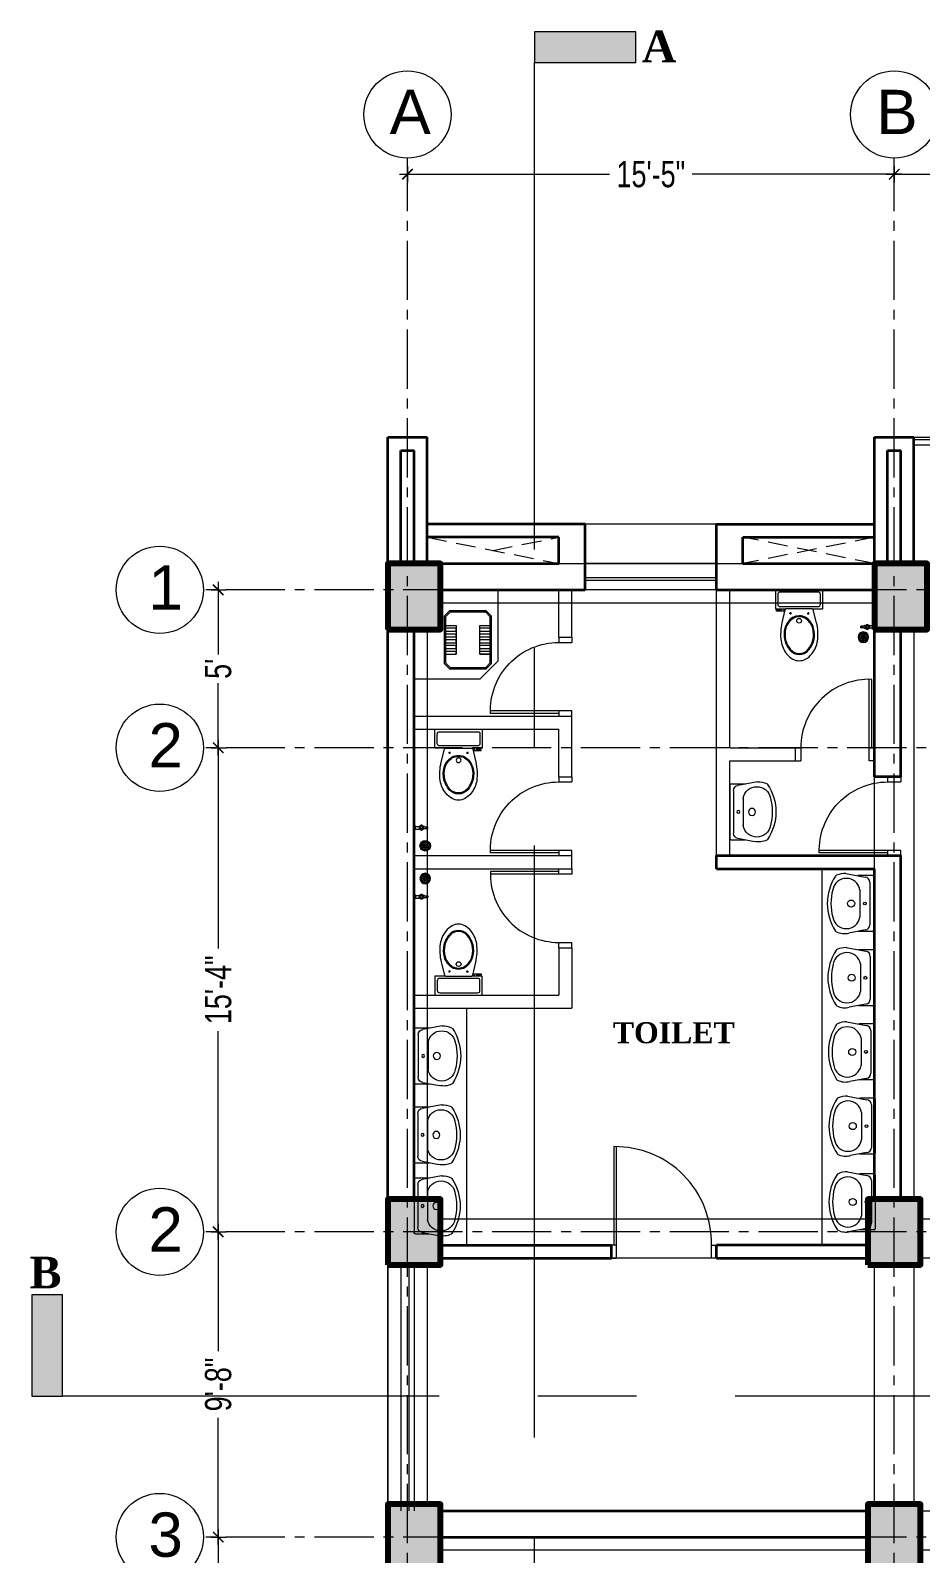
# Model space of a CAD drawing. Header units: feet. Extents: x 25261344 to 25389498, y 30010528 to 30074588.
# Drawn here: x 25354986 to 25355324, y 30072469 to 30073048 of the extents above; entities that cross this region are included whole.
import ezdxf

# ---------------------------------------------------------------- set-up
doc = ezdxf.new("R2010")
doc.units = ezdxf.units.FT
doc.header["$LTSCALE"] = 30
doc.header["$MEASUREMENT"] = 0
doc.header["$PDMODE"] = 32
doc.header["$PDSIZE"] = 15
doc.linetypes.add('CENTER2', pattern=[1.125, 0.75, -0.125, 0.125, -0.125])
doc.linetypes.add('HIDDEN', pattern=[0.375, 0.25, -0.125])
doc.layers.get('0').update_dxf_attribs({"lineweight": 5})
for name, color, linetype, lineweight in [('Column', 1, 'Continuous', 80), ('Dim-1', 7, 'Continuous', 9), ('Door', 32, 'Continuous', 5), ('GRADE BEAM', 2, 'Continuous', 20), ('grid text', 252, 'CENTER2', 9), ('line 2', 7, 'Continuous', 13), ('LINTEL', 4, 'HIDDEN', 0), ('rail', 224, 'Continuous', 9), ('s. Fixture', 118, 'Continuous', 9), ('TEXT', 7, 'Continuous', 18), ('TOLFIX', 8, 'Continuous', 5), ('WALL', 7, 'Continuous', 35), ('WIN', 142, 'Continuous', 20)]:
    doc.layers.add(name, color=color, linetype=linetype, lineweight=lineweight)
doc.styles.add('RomanS', font='swissl.ttf')
doc.styles.get("Standard").update_dxf_attribs({"font": 'timesbd.ttf'})
doc.styles.add('SWIS_LT', font='swisscl.ttf')
doc.dimstyles.new('dim-02', dxfattribs={"dimtxt": 8, "dimasz": 3, "dimexe": 3, "dimexo": 3, "dimgap": 2, "dimtad": 0, "dimdec": 0, "dimzin": 0, "dimdsep": 46, "dimlunit": 4, "dimtxsty": 'SWIS_LT', "dimblk": 'ARCHTICK', "dimcen": 2, "dimdle": 3, "dimclrd": 256, "dimclre": 256, "dimclrt": 256, "dimadec": 0, "dimazin": 0, "dimtfac": 1, "dimtdec": 0, "dimtix": 1, "dimtmove": 0, "dimatfit": 3, "dimfxl": 0, "dimfrac": 2, "dimtolj": 1, "dimtzin": 1, "dimlwd": -1, "dimarcsym": 0})

# ---------------------------------------------------------------- blocks, each defined once
blk = doc.blocks.new('_ArchTick')
at = {"color": 0, "linetype": 'ByBlock', "const_width": 0.15}
blk.add_lwpolyline([(-0.5, -0.5), (0.5, 0.5)], dxfattribs=at)
blk = doc.blocks.new('*D101')
at = {"lineweight": -2}
for p, q in [((25352890.4, 30072996.78), (25352890.4, 30072990.65)), ((25353075.4, 30072996.78), (25353075.4, 30072990.65))]:
    blk.add_line(p, q, dxfattribs=at)
for p, q in [((25352887.4, 30072993.65), (25352967.22, 30072993.65)), ((25353078.4, 30072993.65), (25352998.59, 30072993.65))]:
    blk.add_line(p, q)
at = {"layer": 'Defpoints', "color": 0}
for p in [(25352890.4, 30072999.78), (25353075.4, 30072999.78), (25353075.4, 30072993.65)]:
    blk.add_point(p, dxfattribs=at)
at = {"xscale": 4, "yscale": 4, "zscale": 4, "rotation": 180}
blk.add_blockref('_ArchTick', (25352890.4, 30072993.65), dxfattribs=at)
at = {"xscale": 4, "yscale": 4, "zscale": 4}
blk.add_blockref('_ArchTick', (25353075.4, 30072993.65), dxfattribs=at)
at = {"insert": (25352982.9, 30072993.65), "char_height": 10, "attachment_point": 5, "style": 'SWIS_LT'}
blk.add_mtext('\\A1;15\'-5"', dxfattribs=at)
blk = doc.blocks.new('*D102')
at = {"lineweight": -2}
for p, q in [((25353075.4, 30072996.78), (25353075.4, 30072990.65)), ((25353260.4, 30072996.78), (25353260.4, 30072990.65))]:
    blk.add_line(p, q, dxfattribs=at)
for p, q in [((25353072.4, 30072993.65), (25353152.22, 30072993.65)), ((25353263.4, 30072993.65), (25353183.59, 30072993.65))]:
    blk.add_line(p, q)
at = {"layer": 'Defpoints', "color": 0}
for p in [(25353075.4, 30072999.78), (25353260.4, 30072999.78), (25353260.4, 30072993.65)]:
    blk.add_point(p, dxfattribs=at)
at = {"xscale": 4, "yscale": 4, "zscale": 4, "rotation": 180}
blk.add_blockref('_ArchTick', (25353075.4, 30072993.65), dxfattribs=at)
at = {"xscale": 4, "yscale": 4, "zscale": 4}
blk.add_blockref('_ArchTick', (25353260.4, 30072993.65), dxfattribs=at)
at = {"insert": (25353167.9, 30072993.65), "char_height": 10, "attachment_point": 5, "style": 'SWIS_LT'}
blk.add_mtext('\\A1;15\'-5"', dxfattribs=at)
blk = doc.blocks.new('*D110')
at = {"lineweight": -2}
for p, q in [((25352815.85, 30072835.7), (25352821.48, 30072835.7)), ((25352815.85, 30072775.7), (25352821.48, 30072775.7))]:
    blk.add_line(p, q, dxfattribs=at)
for p, q in [((25352818.48, 30072838.7), (25352818.48, 30072811.1)), ((25352818.48, 30072772.7), (25352818.48, 30072800.29))]:
    blk.add_line(p, q)
at = {"layer": 'Defpoints', "color": 0}
for p in [(25352812.85, 30072835.7), (25352812.85, 30072775.7), (25352818.48, 30072775.7)]:
    blk.add_point(p, dxfattribs=at)
at = {"xscale": 4, "yscale": 4, "zscale": 4}
for p, rotation in [((25352818.48, 30072835.7), 90), ((25352818.48, 30072775.7), 270)]:
    blk.add_blockref('_ArchTick', p, dxfattribs=dict(at, rotation=rotation))
at = {"insert": (25352818.48, 30072805.7), "char_height": 10, "attachment_point": 5, "rotation": 90, "style": 'SWIS_LT'}
blk.add_mtext("\\A1;5'", dxfattribs=at)
blk = doc.blocks.new('*D111')
for p, q in [((25352818.48, 30072778.7), (25352818.48, 30072699.38)), ((25352818.48, 30072588.7), (25352818.48, 30072668.02))]:
    blk.add_line(p, q)
at = {"lineweight": -2}
for p, q in [((25352815.85, 30072775.7), (25352821.48, 30072775.7)), ((25352815.85, 30072591.7), (25352821.48, 30072591.7))]:
    blk.add_line(p, q, dxfattribs=at)
at = {"layer": 'Defpoints', "color": 0}
for p in [(25352812.85, 30072775.7), (25352812.85, 30072591.7), (25352818.48, 30072591.7)]:
    blk.add_point(p, dxfattribs=at)
at = {"xscale": 4, "yscale": 4, "zscale": 4}
for p, rotation in [((25352818.48, 30072775.7), 90), ((25352818.48, 30072591.7), 270)]:
    blk.add_blockref('_ArchTick', p, dxfattribs=dict(at, rotation=rotation))
at = {"insert": (25352818.48, 30072683.7), "char_height": 10, "attachment_point": 5, "rotation": 90, "style": 'SWIS_LT'}
blk.add_mtext('\\A1;15\'-4"', dxfattribs=at)
blk = doc.blocks.new('*D112')
at = {"lineweight": -2}
for p, q in [((25352815.85, 30072591.7), (25352821.48, 30072591.7)), ((25352815.85, 30072475.7), (25352821.48, 30072475.7))]:
    blk.add_line(p, q, dxfattribs=at)
for p, q in [((25352818.48, 30072594.7), (25352818.48, 30072546.38)), ((25352818.48, 30072472.7), (25352818.48, 30072521.01))]:
    blk.add_line(p, q)
at = {"layer": 'Defpoints', "color": 0}
for p in [(25352812.85, 30072591.7), (25352812.85, 30072475.7), (25352818.48, 30072475.7)]:
    blk.add_point(p, dxfattribs=at)
at = {"xscale": 4, "yscale": 4, "zscale": 4}
for p, rotation in [((25352818.48, 30072591.7), 90), ((25352818.48, 30072475.7), 270)]:
    blk.add_blockref('_ArchTick', p, dxfattribs=dict(at, rotation=rotation))
at = {"insert": (25352818.48, 30072533.7), "char_height": 10, "attachment_point": 5, "rotation": 90, "style": 'SWIS_LT'}
blk.add_mtext('\\A1;9\'-8"', dxfattribs=at)
blk = doc.blocks.new('*D113')
for p, q in [((25352818.48, 30072478.7), (25352818.48, 30072399.38)), ((25352818.48, 30072288.7), (25352818.48, 30072368.02))]:
    blk.add_line(p, q)
at = {"lineweight": -2}
for p, q in [((25352815.85, 30072475.7), (25352821.48, 30072475.7)), ((25352815.85, 30072291.7), (25352821.48, 30072291.7))]:
    blk.add_line(p, q, dxfattribs=at)
at = {"layer": 'Defpoints', "color": 0}
for p in [(25352812.85, 30072475.7), (25352812.85, 30072291.7), (25352818.48, 30072291.7)]:
    blk.add_point(p, dxfattribs=at)
at = {"xscale": 4, "yscale": 4, "zscale": 4}
for p, rotation in [((25352818.48, 30072475.7), 90), ((25352818.48, 30072291.7), 270)]:
    blk.add_blockref('_ArchTick', p, dxfattribs=dict(at, rotation=rotation))
at = {"insert": (25352818.48, 30072383.7), "char_height": 10, "attachment_point": 5, "rotation": 90, "style": 'SWIS_LT'}
blk.add_mtext('\\A1;15\'-4"', dxfattribs=at)
blk = doc.blocks.new('WB2')
at = {"layer": 's. Fixture'}
for p, q in [((-10.05, 3.11), (-11.22, 9.39)), ((-10.63, 0.39), (-10.63, 5.85)), ((11.43, 10.5), (10.05, 3.11)), ((10.63, 0.39), (10.63, 5.92)), ((10.24, 0), (-10.24, 0)), ((8.1, 1.38), (-8.1, 1.38)), ((5.22, 5.12), (-5.22, 5.12))]:
    blk.add_line(p, q, dxfattribs=at)
for centre, radius in [((0, 8.46), 1.34), ((0, 3.25), 0.551)]:
    blk.add_circle(centre, radius, dxfattribs=at)
for centre, radius, start, end in [((0, -1.5), 19.02, 56.71131, 123.35299), ((-4.64, 11.07), 6.8, 153.70609, 194.30288), ((-10.02, 13.73), 0.787, 123.35299, 153.70609), ((-10.02, 13.73), 0.787, 123.35299, 153.70609), ((-4.3, 10.29), 5.25, 100.06757, 259.93243), ((0, -3.95), 20.09, 74.95236, 105.04764), ((4.3, 10.29), 5.25, 280.06757, 79.93243), ((10.01, 13.74), 0.787, 23.61261, 56.71131), ((3.03, 10.69), 8.4, 358.66863, 23.61261), ((-10.24, 0.39), 0.394, 180, 270), ((-8.1, 3.35), 1.97, 186.92136, 270), ((8.1, 3.35), 1.97, 270, 353.07864), ((10.24, 0.39), 0.394, 270, 0)]:
    blk.add_arc(centre, radius, start, end, dxfattribs=at)
blk = doc.blocks.new('Pan')
at = {"layer": 's. Fixture'}
for points in [[(-30, 7), (-30, -7), (-28, -9), (-10, -9), (-8, -7), (-8, 7), (-10, 9), (-28, 9), (-30, 7)], [(-29.5, 6.79), (-29.5, -6.79), (-27.79, -8.5), (-10.21, -8.5), (-8.5, -6.79), (-8.5, 6.79), (-10.21, 8.5), (-27.79, 8.5), (-29.5, 6.79)], [(-24.5, 8.5), (-24.5, 4.5), (-23.4, 4.5), (-23.4, 8.5), (-22.3, 8.5), (-22.3, 4.5), (-21.2, 4.5), (-21.2, 8.5), (-20.1, 8.5), (-20.1, 4.5), (-19, 4.5), (-19, 8.5), (-17.9, 8.5), (-17.9, 4.5), (-16.8, 4.5), (-16.8, 8.5), (-15.7, 8.5), (-15.7, 4.5), (-14.6, 4.5), (-14.6, 8.5), (-13.5, 8.5), (-13.5, 4.5), (-24.5, 4.5)], [(-24.5, -4.5), (-24.5, -8.5), (-23.4, -8.5), (-23.4, -4.5), (-22.3, -4.5), (-22.3, -8.5), (-21.2, -8.5), (-21.2, -4.5), (-20.1, -4.5), (-20.1, -8.5), (-19, -8.5), (-19, -4.5), (-17.9, -4.5), (-17.9, -8.5), (-16.8, -8.5), (-16.8, -4.5), (-15.7, -4.5), (-15.7, -8.5), (-14.6, -8.5), (-14.6, -4.5), (-13.5, -4.5), (-13.5, -8.5), (-24.5, -8.5), (-24.5, -4.5), (-13.5, -4.5)]]:
    blk.add_lwpolyline(points, dxfattribs=at)
blk = doc.blocks.new('GUTTER')
at = {"layer": 's. Fixture'}
for centre, radius in [((0, 0), 2), ((-1.48, 0), 0.2), ((-1.32, 0.55), 0.2), ((-1.05, 1.05), 0.2), ((-0.73, 0), 0.2), ((-0.59, 1.36), 0.2), ((-0.52, 0.52), 0.2), ((0, 1.48), 0.2), ((0, 0.73), 0.2), ((0, 0), 0.2), ((0.52, 0.52), 0.2), ((0.59, 1.36), 0.2), ((0.73, 0), 0.2), ((1.05, 1.05), 0.2), ((1.32, 0.55), 0.2), ((1.48, 0), 0.2), ((-1.37, -0.56), 0.2), ((-1.05, -1.05), 0.2), ((-1.05, -1.05), 0.2), ((-0.56, -1.4), 0.2), ((-0.52, -0.52), 0.2), ((0, -0.73), 0.2), ((0, -1.48), 0.2), ((0.52, -0.52), 0.2), ((0.57, -1.37), 0.2), ((1.05, -1.05), 0.2), ((1.37, -0.56), 0.2)]:
    blk.add_circle(centre, radius, dxfattribs=at)
blk = doc.blocks.new('door')
at = {"layer": 'Door'}
for p, q in [((-2, 5), (-2, 31)), ((-1, 5), (-1, 30.98))]:
    blk.add_line(p, q, dxfattribs=at)
at = {"layer": 'Door', "ltscale": 10}
for p, q in [((-30, 5), (-28, 5)), ((-30, 0), (-28, 0)), ((-28, 5), (-28, 0))]:
    blk.add_line(p, q, dxfattribs=at)
at = {"layer": 'Door'}
blk.add_lwpolyline([(0, 0), (-2, 0), (-2, 5), (0, 5)], dxfattribs=at)
at = {"layer": 'TOLFIX', "ltscale": 10}
blk.add_arc((-2, 5), 26, 87.79577, 180, dxfattribs=at)
blk = doc.blocks.new('Tap')
at = {"layer": 's. Fixture'}
h = blk.add_hatch(color=256, dxfattribs=at)
h.paths.add_polyline_path([(-0.56, -2.79, 1), (0.55, -2.79, 1)])
h.paths.add_polyline_path([(0.41, -2.79, -1), (-0.42, -2.79, -1)], flags=16)
for p, q in [((0, -0.25), (0, 0)), ((-0.5, -0.5), (-0.5, -1.96)), ((-0.36, -4.04), (-0.36, -5.09)), ((-0.36, -4.43), (0.35, -4.43)), ((-0.36, -4.6), (0.36, -4.6)), ((-0.36, -4.6), (0.36, -4.6)), ((-0.36, -4.73), (0.36, -4.73)), ((-0.36, -4.86), (0.36, -4.86)), ((-0.36, -4.86), (0.36, -4.86)), ((-0.36, -4.99), (0.36, -4.99)), ((-0.35, -5.12), (0.35, -5.12)), ((-0.35, -5.12), (0.35, -5.12)), ((-0.29, -5.25), (0.29, -5.25)), ((0.36, -4.04), (0.36, -5.09)), ((0.5, -0.5), (0.5, -1.96))]:
    blk.add_line(p, q, dxfattribs=at)
blk.add_lwpolyline([(0.97, -2.54), (0.72, -2.6, 0.131281), (0.53, -2.26), (0.71, -2.09), (0.71, -2.08), (0.26, -1.82), (0.25, -1.82), (0.19, -2.06, 0.129161), (-0.19, -2.06), (-0.26, -1.82), (-0.26, -1.82), (-0.71, -2.08), (-0.53, -2.26, 0.131793), (-0.73, -2.59), (-0.97, -2.53), (-0.97, -3.05), (-0.73, -2.98, 0.131959), (-0.53, -3.32), (-0.71, -3.49), (-0.26, -3.75), (-0.2, -3.51, 0.131818), (0.19, -3.51), (0.26, -3.75), (0.71, -3.49), (0.71, -3.49), (0.53, -3.32, 0.132548), (0.72, -2.98), (0.97, -3.04)], format="xyb", dxfattribs=at)
blk.add_lwpolyline([(0.75, -0.25), (-0.75, -0.25), (-0.75, -0.38, 0.414214), (-0.62, -0.5), (0.62, -0.5, 0.414214), (0.75, -0.38)], format="xyb", close=True, dxfattribs=at)
blk.add_lwpolyline([(0.97, -3.04), (0.97, -2.54)], dxfattribs=at)
for radius in [0.555, 0.415]:
    blk.add_circle((0, -2.79), radius, dxfattribs=at)
for points in [[(-0.36, -4.04), (-0.45, -3.89), (-0.5, -3.62)], [(-0.29, -5.25), (-0.33, -5.18), (-0.36, -5.09)], [(0.29, -5.25), (0.33, -5.18), (0.36, -5.09)], [(0.36, -4.04), (0.46, -3.88), (0.5, -3.62)]]:
    blk.add_spline(points, degree=3, dxfattribs=at)
blk = doc.blocks.new('FG')
at = {"layer": 'Door'}
for p, q in [((-2, -5), (-2, -42.39)), ((-1, -5), (-1, -42.39))]:
    blk.add_line(p, q, dxfattribs=at)
for points in [[(-40, 0), (-38, 0), (-38, -5), (-40, -5)], [(0, 0), (-2, 0), (-2, -5), (0, -5)]]:
    blk.add_lwpolyline(points, dxfattribs=at)
blk.add_arc((-1.44, -5.83), 36.57, 178.70538, 270.69047, dxfattribs=at)
blk = doc.blocks.new('com')
for p, q in [((-12.04, 8.95), (-12.85, 8.95)), ((-12.44, 8.54), (-12.44, 9.36)), ((-6.09, 8.95), (-5.27, 8.95)), ((-5.68, 8.54), (-5.68, 9.36)), ((-3.15, 8.1), (-0.45, 8.1)), ((-3.15, 7.2), (-3.15, 8.1)), ((-0.45, 7.65), (-2.25, 7.65)), ((-2.25, 7.65), (-2.25, 7.2)), ((-0.45, 8.1), (-0.45, 7.65)), ((-17.1, 5.4), (-17.1, 1.8))]:
    blk.add_line(p, q)
for points in [[(-4.02, 7.2, 0.356028), (-3.62, 7.53), (-2.48, 12.48, 0.088113), (-2.14, 19.51, 0.124068), (-4.24, 24.29, 0.086475), (-6.64, 26.34, 0.130408), (-9.06, 26.93, 0.130408), (-11.48, 26.34, 0.086475), (-13.88, 24.29, 0.124068), (-15.99, 19.51, 0.088113), (-15.65, 12.48), (-14.38, 7.53, 0.356028), (-13.98, 7.2)], [(-9.06, 24.57, 0.221073), (-12.62, 22.94, 0.102493), (-14.61, 19.19, 0.121565), (-14.52, 14.5, 0.187395), (-11.59, 10.55, 0.126952), (-9.06, 9.89, 0.126952), (-6.54, 10.55, 0.187395), (-3.6, 14.5, 0.121565), (-3.52, 19.19, 0.102493), (-5.5, 22.94, 0.221073)], [(-9.06, 24.19, 0.221037), (-12.34, 22.7, 0.102141), (-14.24, 19.09, 0.121234), (-14.16, 14.6, 0.1869), (-11.4, 10.87, 0.126397), (-9.06, 10.27, 0.126398), (-6.73, 10.87, 0.1869), (-3.96, 14.6, 0.121234), (-3.88, 19.09, 0.102141), (-5.79, 22.7, 0.221037)]]:
    blk.add_lwpolyline(points, format="xyb", close=True)
for points in [[(-13.98, 7.2), (-18, 7.2), (-18, 0), (0, 0), (0, 7.2), (-4.01, 7.2)], [(-1.8, 6.3), (-16.2, 6.3)], [(-16.2, 0.9), (-1.8, 0.9)], [(-0.9, 1.8), (-0.9, 5.4)]]:
    blk.add_lwpolyline(points)
blk.add_circle((-9, 11.75), 0.9)
for centre, start, end in [((-16.31, 5.51), 81.87014, 188.13034), ((-1.69, 5.51), 351.87014, 98.13034), ((-16.31, 1.69), 171.87014, 278.13034), ((-1.69, 1.69), 261.87014, 8.13034)]:
    blk.add_arc(centre, 0.795, start, end)
blk = doc.blocks.new('CLMN-1')
at = {"layer": 'Column', "lineweight": 0}
h = blk.add_hatch(dxfattribs=at)
h.set_pattern_fill('AR-CONC', color=9, style=0)
h.set_pattern_definition([(50, (2964.0585, 2071.44), (7.172601826, -0.6275213498), [0.75, -8.25]), (355, (2964.0585, 2071.44), (-1.3875133361, 7.521921337), [0.6, -6.6]), (100.4514, (2964.656, 2071.3876), (5.7850938171, 6.8943954206), [0.6374019, -7.01142112]), (46.1842, (2964.0585, 2073.44), (10.6724104863, -1.6551901433), [1.125, -12.375]), (96.6356, (2964.948, 2073.302), (9.3466270555, 9.741178709), [0.95610288, -10.51713]), (351.1842, (2964.058, 2073.44), (9.3466194513, 9.7411860093), [0.9, -9.9]), (21, (2965.0585, 2072.94), (5.9690705212, -4.02618890665), [0.75, -8.25]), (326, (2965.0585, 2072.94), (2.4331533192, 7.2515004505), [0.6, -6.6]), (71.4514, (2965.556, 2072.6044), (8.4022262858, 3.2253049671), [0.6374019, -7.01142112]), (37.5, (2964.0585, 2071.44), (0.12159855317, 3.32893853831), [0, -6.52, 0, -6.7, 0, -6.625]), (7.5, (2964.0585, 2071.44), (2.63069537442, 3.94411711882), [0, -3.82, 0, -6.37, 0, -2.525]), (327.5, (2961.8285, 2071.44), (5.33822436172, -0.22554871734), [0, -2.5, 0, -7.8, 0, -10.35]), (317.5, (2960.8285, 2071.44), (5.8318616934, 1.0010498233), [0, -3.25, 0, -5.18, 0, -7.35])])
h.paths.add_polyline_path([(25350570.66, 30072708.02), (25350590.66, 30072708.02), (25350590.66, 30072733.02), (25350570.66, 30072733.02)])
h.paths.add_polyline_path([(25350570.66, 30072824.02), (25350590.66, 30072824.02), (25350590.66, 30072849.02), (25350570.66, 30072849.02)])
h.paths.add_polyline_path([(25350570.66, 30073065.52), (25350590.66, 30073065.52), (25350590.66, 30073090.52), (25350570.66, 30073090.52)])
h.paths.add_polyline_path([(25350570.66, 30072481.65), (25350570.66, 30072491.65), (25350585.66, 30072491.65), (25350585.66, 30072466.65), (25350560.66, 30072466.65), (25350560.66, 30072481.65)])
h.paths.add_polyline_path([(25350570.66, 30072567.52), (25350560.66, 30072567.52), (25350560.66, 30072582.52), (25350585.66, 30072582.52), (25350585.66, 30072557.52), (25350570.66, 30072557.52)])
h.paths.add_polyline_path([(25350405.66, 30072481.65), (25350415.66, 30072481.65), (25350415.66, 30072466.65), (25350390.66, 30072466.65), (25350390.66, 30072491.65), (25350405.66, 30072491.65)])
h.paths.add_polyline_path([(25350405.66, 30072567.65), (25350405.66, 30072557.65), (25350390.66, 30072557.65), (25350390.66, 30072582.65), (25350415.66, 30072582.65), (25350415.66, 30072567.65)])
h.paths.add_polyline_path([(25351495.66, 30072466.52), (25351515.66, 30072466.52), (25351515.66, 30072491.52), (25351495.66, 30072491.52)])
h.paths.add_polyline_path([(25351313.16, 30072466.52), (25351333.16, 30072466.52), (25351333.16, 30072491.52), (25351313.16, 30072491.52)])
h.paths.add_polyline_path([(25351128.16, 30072466.52), (25351148.16, 30072466.52), (25351148.16, 30072491.52), (25351128.16, 30072491.52)])
h.paths.add_polyline_path([(25350943.16, 30072466.52), (25350963.16, 30072466.52), (25350963.16, 30072491.52), (25350943.16, 30072491.52)])
h.paths.add_polyline_path([(25350758.16, 30072466.52), (25350778.16, 30072466.52), (25350778.16, 30072491.52), (25350758.16, 30072491.52)])
h.paths.add_polyline_path([(25350205.66, 30072466.52), (25350225.66, 30072466.52), (25350225.66, 30072491.52), (25350205.66, 30072491.52)])
h.paths.add_polyline_path([(25351498.16, 30072708.02), (25351518.16, 30072708.02), (25351518.16, 30072733.02), (25351498.16, 30072733.02)])
h.paths.add_polyline_path([(25351313.16, 30072708.02), (25351333.16, 30072708.02), (25351333.16, 30072733.02), (25351313.16, 30072733.02)])
h.paths.add_polyline_path([(25351128.16, 30072708.02), (25351148.16, 30072708.02), (25351148.16, 30072733.02), (25351128.16, 30072733.02)])
h.paths.add_polyline_path([(25350943.16, 30072708.02), (25350963.16, 30072708.02), (25350963.16, 30072733.02), (25350943.16, 30072733.02)])
h.paths.add_polyline_path([(25350758.16, 30072708.02), (25350778.16, 30072708.02), (25350778.16, 30072733.02), (25350758.16, 30072733.02)])
h.paths.add_polyline_path([(25350388.16, 30072708.02), (25350408.16, 30072708.02), (25350408.16, 30072733.02), (25350388.16, 30072733.02)])
h.paths.add_polyline_path([(25350205.66, 30072708.02), (25350225.66, 30072708.02), (25350225.66, 30072733.02), (25350205.66, 30072733.02)])
h.paths.add_polyline_path([(25351639.66, 30072524.02), (25351659.66, 30072524.02), (25351659.66, 30072549.02), (25351639.66, 30072549.02)])
h.paths.add_polyline_path([(25351639.66, 30072708.02), (25351659.66, 30072708.02), (25351659.66, 30072733.02), (25351639.66, 30072733.02)])
h.paths.add_polyline_path([(25351495.66, 30073065.52), (25351515.66, 30073065.52), (25351515.66, 30073090.52), (25351495.66, 30073090.52)])
h.paths.add_polyline_path([(25351639.66, 30073008.02), (25351659.66, 30073008.02), (25351659.66, 30073033.02), (25351639.66, 30073033.02)])
h.paths.add_polyline_path([(25351639.66, 30072824.02), (25351659.66, 30072824.02), (25351659.66, 30072849.02), (25351639.66, 30072849.02)])
h.paths.add_polyline_path([(25351498.16, 30072824.02), (25351518.16, 30072824.02), (25351518.16, 30072849.02), (25351498.16, 30072849.02)])
h.paths.add_polyline_path([(25351313.16, 30072824.02), (25351333.16, 30072824.02), (25351333.16, 30072849.02), (25351313.16, 30072849.02)])
h.paths.add_polyline_path([(25351128.16, 30072824.02), (25351148.16, 30072824.02), (25351148.16, 30072849.02), (25351128.16, 30072849.02)])
h.paths.add_polyline_path([(25350943.16, 30072824.02), (25350963.16, 30072824.02), (25350963.16, 30072849.02), (25350943.16, 30072849.02)])
h.paths.add_polyline_path([(25350758.16, 30072824.02), (25350778.16, 30072824.02), (25350778.16, 30072849.02), (25350758.16, 30072849.02)])
h.paths.add_polyline_path([(25350388.16, 30072824.02), (25350408.16, 30072824.02), (25350408.16, 30072849.02), (25350388.16, 30072849.02)])
h.paths.add_polyline_path([(25350205.66, 30072824.02), (25350225.66, 30072824.02), (25350225.66, 30072849.02), (25350205.66, 30072849.02)])
h.paths.add_polyline_path([(25351313.16, 30073065.52), (25351333.16, 30073065.52), (25351333.16, 30073090.52), (25351313.16, 30073090.52)])
h.paths.add_polyline_path([(25351128.16, 30073065.52), (25351148.16, 30073065.52), (25351148.16, 30073090.52), (25351128.16, 30073090.52)])
h.paths.add_polyline_path([(25350943.16, 30073065.52), (25350963.16, 30073065.52), (25350963.16, 30073090.52), (25350943.16, 30073090.52)])
h.paths.add_polyline_path([(25350758.16, 30073065.52), (25350778.16, 30073065.52), (25350778.16, 30073090.52), (25350758.16, 30073090.52)])
h.paths.add_polyline_path([(25350390.66, 30073065.52), (25350410.66, 30073065.52), (25350410.66, 30073090.52), (25350390.66, 30073090.52)])
h.paths.add_polyline_path([(25350205.66, 30073065.52), (25350225.66, 30073065.52), (25350225.66, 30073090.52), (25350205.66, 30073090.52)])
h.paths.add_polyline_path([(25350758.16, 30072254.02), (25350778.16, 30072254.02), (25350778.16, 30072279.02), (25350758.16, 30072279.02)])
h.paths.add_polyline_path([(25350388.16, 30072254.02), (25350408.16, 30072254.02), (25350408.16, 30072279.02), (25350388.16, 30072279.02)])
h.paths.add_polyline_path([(25350205.66, 30072254.02), (25350225.66, 30072254.02), (25350225.66, 30072279.02), (25350205.66, 30072279.02)])
at = {"layer": 'Column'}
for points in [[(25350205.66, 30073065.52), (25350225.66, 30073065.52), (25350225.66, 30073090.52), (25350205.66, 30073090.52)], [(25350390.66, 30073065.52), (25350410.66, 30073065.52), (25350410.66, 30073090.52), (25350390.66, 30073090.52)], [(25350205.66, 30072824.02), (25350225.66, 30072824.02), (25350225.66, 30072849.02), (25350205.66, 30072849.02)], [(25350388.16, 30072824.02), (25350408.16, 30072824.02), (25350408.16, 30072849.02), (25350388.16, 30072849.02)], [(25350205.66, 30072708.02), (25350225.66, 30072708.02), (25350225.66, 30072733.02), (25350205.66, 30072733.02)], [(25350388.16, 30072708.02), (25350408.16, 30072708.02), (25350408.16, 30072733.02), (25350388.16, 30072733.02)]]:
    blk.add_lwpolyline(points, close=True, dxfattribs=at)
blk = doc.blocks.new('1 B')
at = {"layer": 'GRADE BEAM'}
for points in [[(25349827.15, 30069446.57), (25349842.15, 30069446.57), (25349842.15, 30069398.57), (25349827.15, 30069398.57)], [(25350012.15, 30069446.57), (25350027.15, 30069446.57), (25350027.15, 30069398.57), (25350012.15, 30069398.57)], [(25350012.15, 30069398.57), (25350012.15, 30069383.57), (25349847.15, 30069383.57), (25349847.15, 30069398.57)], [(25349827.15, 30069373.57), (25349842.15, 30069373.57), (25349842.15, 30069157.07), (25349827.15, 30069157.07)], [(25350012.15, 30069373.57), (25350027.15, 30069373.57), (25350027.15, 30069157.07), (25350012.15, 30069157.07)], [(25350009.65, 30069149.57), (25350009.65, 30069134.57), (25349847.15, 30069134.57), (25349847.15, 30069149.57)], [(25350192.15, 30069149.57), (25350192.15, 30069134.57), (25350029.65, 30069134.57), (25350029.65, 30069149.57)], [(25349827.15, 30069132.07), (25349842.15, 30069132.07), (25349842.15, 30069041.07), (25349827.15, 30069041.07)], [(25350012.15, 30069132.07), (25350027.15, 30069132.07), (25350027.15, 30069041.07), (25350012.15, 30069041.07)], [(25350009.65, 30069038.57), (25350009.65, 30069023.57), (25349847.15, 30069023.57), (25349847.15, 30069038.57)], [(25350192.15, 30069038.57), (25350192.15, 30069023.57), (25350029.65, 30069023.57), (25350029.65, 30069038.57)]]:
    blk.add_lwpolyline(points, close=True, dxfattribs=at)
blk = doc.blocks.new('DFGDFG')
at = {"layer": 'grid text'}
for p, q in [((25352890.4, 30071967.16), (25352890.4, 30072999.78)), ((25353075.4, 30071967.16), (25353075.4, 30072999.78)), ((25354565.06, 30072835.7), (25352812.85, 30072835.7)), ((25354565.06, 30072775.7), (25352812.85, 30072775.7)), ((25354565.06, 30072591.7), (25352812.85, 30072591.7)), ((25354565.06, 30072475.7), (25352812.85, 30072475.7))]:
    blk.add_line(p, q, dxfattribs=at)
at = {"layer": 'grid text', "linetype": 'Continuous'}
for centre in [(25352890.4, 30073016.37), (25353075.4, 30073016.37), (25352796.26, 30072835.7), (25352796.26, 30072775.7), (25352796.26, 30072591.7), (25352796.26, 30072475.7)]:
    blk.add_circle(centre, 16.59, dxfattribs=at)
at = {"layer": 'grid text', "char_height": 16.842, "attachment_point": 1, "style": 'RomanS'}
for s, insert in [('{\\C256;A}', (25352883.6, 30073025.74)), ('{\\C256;B}', (25353068.6, 30073025.74)), ('{\\C256;1}', (25352791.96, 30072845.06)), ('{\\C256;2}', (25352791.96, 30072785.06)), ('{\\C256;2}', (25352791.96, 30072601.06)), ('{\\C256;3}', (25352791.96, 30072485.06))]:
    blk.add_mtext_dynamic_manual_height_columns(s, width=25.401, gutter_width=84.21, heights=[32.6], dxfattribs=dict(at, insert=insert))
at = {"color": 18}
dim = blk.add_linear_dim(base=(25353075.4, 30072993.65), p1=(25352890.4, 30072999.78), p2=(25353075.4, 30072999.78), dimstyle='dim-02', override={"dimtxt": 10, "dimfxl": 10}, dxfattribs=at)
dim.commit()
dim.dimension.update_dxf_attribs({"geometry": '*D101', "text_midpoint": (25352982.9, 30072993.65)})
dim = blk.add_linear_dim(base=(25353260.4, 30072993.65), p1=(25353075.4, 30072999.78), p2=(25353260.4, 30072999.78), dimstyle='dim-02', override={"dimtxt": 10, "dimtmove": 1, "dimfxl": 10})
dim.commit()
dim.dimension.update_dxf_attribs({"geometry": '*D102', "text_midpoint": (25353167.9, 30072993.65)})
dim = blk.add_linear_dim(base=(25352818.48, 30072775.7), p1=(25352812.85, 30072835.7), p2=(25352812.85, 30072775.7), angle=90, dimstyle='dim-02', override={"dimtxt": 10, "dimfxl": 10}, dxfattribs=at)
dim.commit()
dim.dimension.update_dxf_attribs({"geometry": '*D110', "text_midpoint": (25352818.48, 30072805.7)})
for base, p1, p2, picture, middle in [((25352818.48, 30072591.7), (25352812.85, 30072775.7), (25352812.85, 30072591.7), '*D111', (25352818.48, 30072683.7)), ((25352818.48, 30072475.7), (25352812.85, 30072591.7), (25352812.85, 30072475.7), '*D112', (25352818.48, 30072533.7)), ((25352818.48, 30072291.7), (25352812.85, 30072475.7), (25352812.85, 30072291.7), '*D113', (25352818.48, 30072383.7))]:
    dim = blk.add_linear_dim(base=base, p1=p1, p2=p2, angle=90, dimstyle='dim-02', override={"dimtxt": 10, "dimtmove": 1, "dimfxl": 10})
    dim.commit()
    dim.dimension.update_dxf_attribs({"geometry": picture, "text_midpoint": middle})

msp = doc.modelspace()

# ---------------------------------------------------------------- hatches: boundary and pattern name
at = {"linetype": 'CENTER2', "ltscale": 10}
h = msp.add_hatch(color=256, dxfattribs=at)
h.paths.add_polyline_path([(25355211.54, 30073036.17), (25355177.53, 30073036.17), (25355177.53, 30073047.81), (25355211.54, 30073047.81)])
h.paths.add_polyline_path([(25355216.08, 30073036.17), (25355211.54, 30073036.17), (25355211.54, 30073047.81), (25355216.08, 30073047.81)])
h = msp.add_hatch(color=256, dxfattribs=at)
h.paths.add_polyline_path([(25354998.14, 30072563.22), (25354998.14, 30072529.2), (25354986.49, 30072529.2), (25354986.49, 30072563.22)])
h.paths.add_polyline_path([(25354998.14, 30072567.75), (25354998.14, 30072563.22), (25354986.49, 30072563.22), (25354986.49, 30072567.75)])

# ---------------------------------------------------------------- linework, layer by layer
for p, q in [((25355177.53, 30071838.55), (25355177.53, 30073036.17)), ((25356828.83, 30072529.2), (25354998.14, 30072529.2))]:
    msp.add_line(p, q, dxfattribs=at)
for points in [[(25355177.53, 30073036.17), (25355216.08, 30073036.17), (25355216.08, 30073047.81), (25355177.53, 30073047.81)], [(25354998.14, 30072529.2), (25354998.14, 30072567.75), (25354986.49, 30072567.75), (25354986.49, 30072529.2)]]:
    msp.add_lwpolyline(points, close=True, dxfattribs=at)
at = {"layer": 'line 2'}
for p, q in [((25355321.75, 30072893.7), (25355441.75, 30072893.7)), ((25355121.75, 30072579.2), (25355121.75, 30072485.7)), ((25355131.75, 30072579.2), (25355131.75, 30072485.7))]:
    msp.add_line(p, q, dxfattribs=at)
at = {"layer": 'LINTEL', "color": 5}
for p, q in [((25355136.75, 30072855.7), (25355186.75, 30072845.7)), ((25355161.75, 30072850.7), (25355186.75, 30072855.7)), ((25355306.75, 30072855.7), (25355256.75, 30072845.7)), ((25355306.75, 30072845.7), (25355256.75, 30072855.7)), ((25355141.75, 30072845.7), (25355186.75, 30072845.7)), ((25355306.75, 30072845.7), (25355256.75, 30072845.7))]:
    msp.add_line(p, q, dxfattribs=at)
at = {"layer": 'rail'}
for p, q in [((25355441.45, 30072892.7), (25355321.75, 30072892.7)), ((25355440.85, 30072890.7), (25355321.75, 30072890.7)), ((25355126.75, 30072579.2), (25355126.75, 30072485.7)), ((25355129.75, 30072579.2), (25355129.75, 30072485.7))]:
    msp.add_line(p, q, dxfattribs=at)
at = {"layer": 's. Fixture'}
for p, q in [((25355163.75, 30072808.7), (25355163.75, 30072835.7)), ((25355156.75, 30072801.7), (25355163.75, 30072808.7)), ((25355156.75, 30072801.7), (25355131.75, 30072801.7)), ((25355286.86, 30072586.7), (25355286.86, 30072729.7)), ((25355151.85, 30072586.7), (25355151.85, 30072676.7))]:
    msp.add_line(p, q, dxfattribs=at)
at = {"layer": 'WALL', "ltscale": 10}
for p, q in [((25355121.75, 30072845.7), (25355121.75, 30072893.7)), ((25355121.75, 30072893.7), (25355136.75, 30072893.7)), ((25355136.75, 30072845.7), (25355136.75, 30072893.7)), ((25355306.75, 30072845.7), (25355306.75, 30072893.7)), ((25355306.75, 30072893.7), (25355321.75, 30072893.7)), ((25355321.75, 30072845.7), (25355321.75, 30072893.7)), ((25355126.75, 30072845.7), (25355126.75, 30072888.7)), ((25355126.75, 30072888.7), (25355131.75, 30072888.7)), ((25355131.75, 30072845.7), (25355131.75, 30072888.7)), ((25355311.75, 30072845.7), (25355311.75, 30072888.7)), ((25355311.75, 30072888.7), (25355316.75, 30072888.7)), ((25355316.75, 30072845.7), (25355316.75, 30072888.7)), ((25355196.75, 30072860.7), (25355136.75, 30072860.7)), ((25355196.75, 30072835.7), (25355196.75, 30072860.7)), ((25355246.75, 30072860.7), (25355306.75, 30072860.7)), ((25355246.75, 30072835.7), (25355246.75, 30072860.7)), ((25355186.75, 30072855.7), (25355136.75, 30072855.7)), ((25355136.75, 30072845.7), (25355136.75, 30072855.7)), ((25355186.75, 30072845.7), (25355186.75, 30072855.7)), ((25355256.75, 30072855.7), (25355306.75, 30072855.7)), ((25355256.75, 30072845.7), (25355256.75, 30072855.7)), ((25355141.75, 30072845.7), (25355186.75, 30072845.7)), ((25355256.75, 30072845.7), (25355306.75, 30072845.7)), ((25355141.75, 30072835.7), (25355196.75, 30072835.7)), ((25355246.75, 30072835.7), (25355306.75, 30072835.7)), ((25355121.75, 30072604.2), (25355121.75, 30072820.7)), ((25355131.75, 30072604.2), (25355131.75, 30072820.7)), ((25355306.75, 30072764.7), (25355306.75, 30072821.58)), ((25355316.75, 30072764.7), (25355316.75, 30072820.7)), ((25355316.75, 30072764.7), (25355306.75, 30072764.7)), ((25355246.75, 30072734.7), (25355316.75, 30072734.7)), ((25355246.75, 30072729.7), (25355246.75, 30072734.7)), ((25355316.75, 30072604.2), (25355316.75, 30072734.7)), ((25355246.75, 30072729.7), (25355306.75, 30072729.7)), ((25355306.75, 30072604.2), (25355306.75, 30072729.7)), ((25355141.75, 30072586.7), (25355206.75, 30072586.7)), ((25355246.75, 30072581.7), (25355246.75, 30072586.7)), ((25355304.25, 30072586.7), (25355246.75, 30072586.7)), ((25355141.75, 30072581.7), (25355206.75, 30072581.7)), ((25355246.75, 30072581.7), (25355304.25, 30072581.7)), ((25355141.75, 30072485.7), (25355304.25, 30072485.7)), ((25355141.75, 30072475.7), (25355304.25, 30072475.7))]:
    msp.add_line(p, q, dxfattribs=at)
at = {"layer": 'WALL', "lineweight": 13}
for p, q in [((25355246.75, 30072860.7), (25355196.75, 30072860.7)), ((25355186.75, 30072817.7), (25355186.75, 30072835.7)), ((25355191.75, 30072817.7), (25355191.75, 30072835.7)), ((25355246.75, 30072734.7), (25355246.75, 30072835.7)), ((25355251.75, 30072775.7), (25355251.75, 30072835.7)), ((25355186.75, 30072817.7), (25355191.75, 30072817.7)), ((25355131.75, 30072787.7), (25355191.75, 30072787.7)), ((25355131.75, 30072782.7), (25355186.75, 30072782.7)), ((25355186.75, 30072764.7), (25355186.75, 30072782.7)), ((25355191.75, 30072764.7), (25355191.75, 30072787.7)), ((25355251.75, 30072775.7), (25355276.75, 30072775.7)), ((25355276.75, 30072770.7), (25355276.75, 30072775.7)), ((25355251.75, 30072734.7), (25355251.75, 30072770.7)), ((25355251.75, 30072770.7), (25355276.75, 30072770.7)), ((25355186.75, 30072764.7), (25355191.75, 30072764.7)), ((25355131.75, 30072734.7), (25355191.75, 30072734.7)), ((25355191.75, 30072729.7), (25355191.75, 30072734.7)), ((25355246.75, 30072734.7), (25355251.75, 30072734.7)), ((25355131.75, 30072729.7), (25355191.75, 30072729.7)), ((25355186.75, 30072699.7), (25355191.75, 30072699.7)), ((25355186.75, 30072699.7), (25355186.75, 30072681.7)), ((25355191.75, 30072699.7), (25355191.75, 30072676.7)), ((25355131.75, 30072681.7), (25355186.75, 30072681.7)), ((25355131.75, 30072676.7), (25355191.75, 30072676.7))]:
    msp.add_line(p, q, dxfattribs=at)
at = {"layer": 'WALL', "ltscale": 10}
msp.add_lwpolyline([(25355206.75, 30072581.7), (25355206.75, 30072586.7)], dxfattribs=at)
at = {"layer": 'WIN'}
for p, q in [((25355246.75, 30072845.7), (25355196.75, 30072845.7)), ((25355246.75, 30072840.27), (25355196.75, 30072840.27)), ((25355246.75, 30072839.27), (25355196.75, 30072839.27)), ((25355246.75, 30072835.7), (25355196.75, 30072835.7))]:
    msp.add_line(p, q, dxfattribs=at)

# ---------------------------------------------------------------- block references
msp.add_blockref('DFGDFG', (2238.85, 0))
at = {"layer": 'Dim-1'}
msp.add_blockref('CLMN-1', (4916.1, -244.83), dxfattribs=at)
at = {"layer": 'Door', "color": 2, "rotation": 180}
msp.add_blockref('FG', (25355206.75, 30072581.7), dxfattribs=at)
at = {"layer": 'GRADE BEAM'}
msp.add_blockref('1 B', (5294.61, 3447.13), dxfattribs=at)
at = {"layer": 'line 2', "xscale": -1, "rotation": 90}
for p in [(25355191.75, 30072787.7), (25355191.75, 30072734.7), (25355316.75, 30072734.7)]:
    msp.add_blockref('door', p, dxfattribs=at)
at = {"layer": 'line 2'}
msp.add_blockref('door', (25355306.75, 30072770.7), dxfattribs=at)
at = {"layer": 'line 2', "rotation": 90}
msp.add_blockref('door', (25355191.75, 30072729.7), dxfattribs=at)
at = {"layer": 's. Fixture'}
for name, p, rotation in [('com', (25355269.1, 30072835.7), 180), ('Pan', (25355152.21, 30072835.7), 90), ('Tap', (25355131.75, 30072745.31), 90), ('GUTTER', (25355136.01, 30072738.43), 180), ('WB2', (25355306.35, 30072716.49), 90), ('WB2', (25355306.55, 30072688.29), 90), ('WB2', (25355306.75, 30072660.09), 90), ('WB2', (25355306.96, 30072631.89), 90), ('WB2', (25355306.96, 30072603.07), 90)]:
    msp.add_blockref(name, p, dxfattribs=dict(at, rotation=rotation))
at = {"layer": 's. Fixture', "xscale": -1}
for name, p, rotation in [('GUTTER', (25355302.5, 30072817.69), 180), ('Tap', (25355306.75, 30072821.58), 270), ('com', (25355157.7, 30072782.7), 180), ('WB2', (25355251.75, 30072751.32), 270), ('Tap', (25355131.75, 30072719.08), 90), ('WB2', (25355131.96, 30072658.57), 270), ('WB2', (25355131.75, 30072628.57), 270), ('WB2', (25355131.75, 30072601.55), 270)]:
    msp.add_blockref(name, p, dxfattribs=dict(at, rotation=rotation))
msp.add_blockref('GUTTER', (25355136.01, 30072725.97), dxfattribs=at)
at = {"layer": 's. Fixture'}
msp.add_blockref('com', (25355157.7, 30072681.7), dxfattribs=at)

# ---------------------------------------------------------------- texts
at = {"linetype": 'CENTER2', "ltscale": 10, "char_height": 12, "attachment_point": 9}
for s, insert, width in [('A', (25355231.41, 30073036.21), 17.1805), ('B', (25354997.75, 30072570.2), 12.7148)]:
    msp.add_mtext(s, dxfattribs=dict(at, insert=insert, width=width))
at = {"layer": 'TEXT', "ltscale": 10, "insert": (25355207.3, 30072663.28), "char_height": 8, "width": 204.6588, "attachment_point": 7}
msp.add_mtext('TOILET', dxfattribs=at)

doc.saveas('drawing.dxf')
